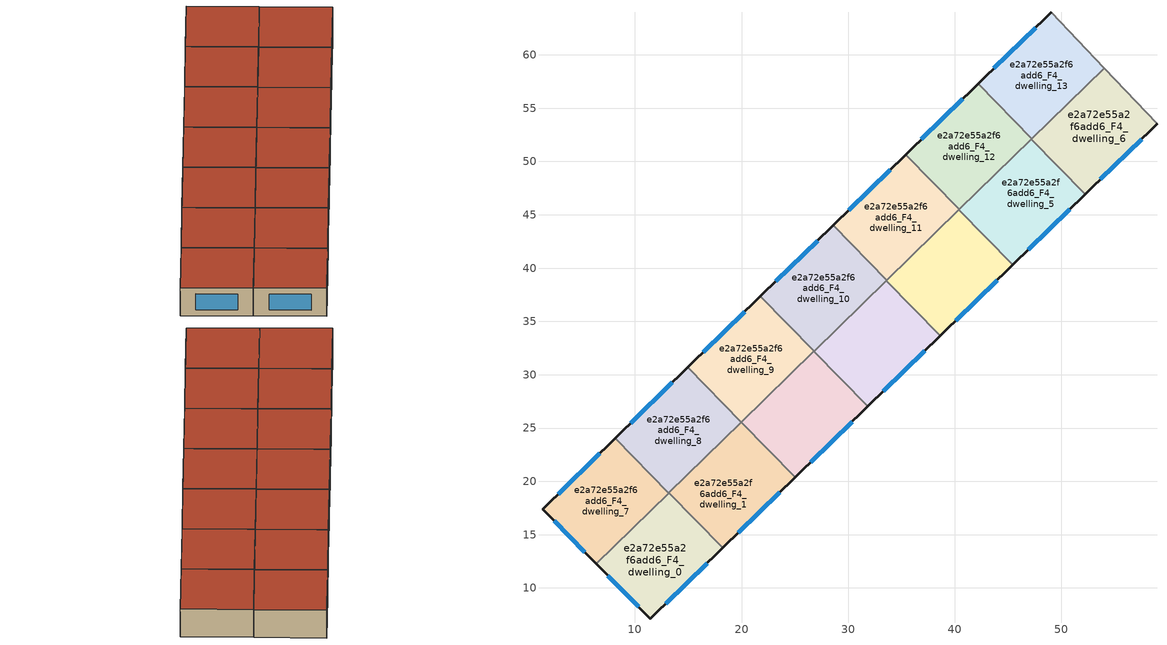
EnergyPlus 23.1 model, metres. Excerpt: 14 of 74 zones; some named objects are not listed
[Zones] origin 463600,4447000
e2a72e55a2f6add6_F4_dwelling_0
 floor to e2a72e55a2f6add6_F3_dwelling_0 (EU_floor_Construction): 12.35,18.08 17.38,12.92 11.44,7.13 6.38,12.26 z12
 floor to e2a72e55a2f6add6_F3_dwelling_1 (EU_floor_Construction): 13.2,18.91 18.23,13.75 17.38,12.92 12.35,18.08 z12
 wall outside (EU_wall_Construction): 6.38,12.26 11.44,7.13 18.23,13.75 z12:15
 wall to e2a72e55a2f6add6_F4_dwelling_1 (EU_wall_Construction): 18.23,13.75 13.2,18.91 z12:15
 wall to e2a72e55a2f6add6_F4_dwelling_7 (EU_wall_Construction): 13.18,18.9 6.38,12.26 z12:15
 wall to e2a72e55a2f6add6_F4_dwelling_8 (EU_wall_Construction): 13.19,18.91 13.18,18.9 z12:15
 window (EU_Window_Construction): 12.9,8.55 16.78,12.33 / 7.47,11.16 10.36,8.23 z12.64:14.36
 roof outside (EU_roof_Construction): 18.23,13.75 13.2,18.91 6.38,12.26 11.44,7.13 z15
e2a72e55a2f6add6_F4_dwelling_1
 floor to e2a72e55a2f6add6_F3_dwelling_1 (EU_floor_Construction): 18.29,23.89 23.33,18.73 18.23,13.75 13.2,18.91 z12
 floor to e2a72e55a2f6add6_F3_dwelling_2 (EU_floor_Construction): 19.99,25.55 25.03,20.39 23.33,18.73 18.29,23.89 z12
 wall outside (EU_wall_Construction): 18.23,13.75 25.03,20.39 z12:15
 wall to e2a72e55a2f6add6_F4_dwelling_2 (EU_wall_Construction): 25.03,20.39 19.99,25.55 z12:15
 wall to e2a72e55a2f6add6_F4_dwelling_8 (EU_wall_Construction): 19.99,25.55 13.2,18.91 z12:15
 window (EU_Window_Construction): 19.69,15.18 23.57,18.97 z12.64:14.36
 roof outside (EU_roof_Construction): 25.03,20.39 19.99,25.55 13.2,18.91 18.23,13.75 z15
e2a72e55a2f6add6_F4_dwelling_10
 floor to e2a72e55a2f6add6_F3_dwelling_11 (EU_floor_Construction): 28.58,44 33.61,38.85 26.8,32.2 21.77,37.35 z12
 wall outside (EU_wall_Construction): 28.58,44 21.77,37.35 z12:15
 wall to e2a72e55a2f6add6_F4_dwelling_9 (EU_wall_Construction): 21.77,37.35 26.8,32.2 z12:15
 wall to e2a72e55a2f6add6_F4_dwelling_11 (EU_wall_Construction): 33.61,38.85 28.58,44 z12:15
 wall to e2a72e55a2f6add6_F4_dwelling_3 (EU_wall_Construction): 26.8,32.2 33.59,38.82 z12:15
 wall to e2a72e55a2f6add6_F4_dwelling_4 (EU_wall_Construction): 33.59,38.82 33.61,38.85 z12:15
 window (EU_Window_Construction): 27.12,42.57 23.23,38.77 z12.64:14.36
 roof outside (EU_roof_Construction): 33.61,38.85 28.58,44 21.77,37.35 26.8,32.2 z15
e2a72e55a2f6add6_F4_dwelling_11
 floor to e2a72e55a2f6add6_F3_dwelling_12 (EU_floor_Construction): 35.39,50.65 40.42,45.5 33.61,38.85 28.58,44 z12
 wall outside (EU_wall_Construction): 35.39,50.65 28.58,44 z12:15
 wall to e2a72e55a2f6add6_F4_dwelling_12 (EU_wall_Construction): 40.42,45.5 35.39,50.65 z12:15
 wall to e2a72e55a2f6add6_F4_dwelling_4 (EU_wall_Construction): 33.61,38.85 40.38,45.46 z12:15
 wall to e2a72e55a2f6add6_F4_dwelling_5 (EU_wall_Construction): 40.38,45.46 40.42,45.5 z12:15
 window (EU_Window_Construction): 33.93,49.22 30.04,45.42 z12.64:14.36
 roof outside (EU_roof_Construction): 40.42,45.5 35.39,50.65 28.58,44 33.61,38.85 z15
e2a72e55a2f6add6_F4_dwelling_12
 floor to e2a72e55a2f6add6_F3_dwelling_13 (EU_floor_Construction): 42.2,57.3 47.23,52.15 40.42,45.5 35.39,50.65 z12
 wall outside (EU_wall_Construction): 42.2,57.3 35.39,50.65 z12:15
 wall to e2a72e55a2f6add6_F4_dwelling_13 (EU_wall_Construction): 47.23,52.15 42.2,57.3 z12:15
 wall to e2a72e55a2f6add6_F4_dwelling_5 (EU_wall_Construction): 40.42,45.5 47.17,52.09 z12:15
 wall to e2a72e55a2f6add6_F4_dwelling_6 (EU_wall_Construction): 47.17,52.09 47.23,52.15 z12:15
 window (EU_Window_Construction): 40.74,55.87 36.85,52.07 z12.64:14.36
 roof outside (EU_roof_Construction): 47.23,52.15 42.2,57.3 35.39,50.65 40.42,45.5 z15
e2a72e55a2f6add6_F4_dwelling_13
 floor to e2a72e55a2f6add6_F3_dwelling_14 (EU_floor_Construction): 49.05,63.99 54,58.76 47.23,52.15 42.2,57.3 z12
 wall outside (EU_wall_Construction): 49.05,63.99 42.2,57.3 z12:15
 wall adiabatic (EU_wall_Construction): 54,58.76 49.05,63.99 z12:15
 wall to e2a72e55a2f6add6_F4_dwelling_6 (EU_wall_Construction): 47.23,52.15 54,58.76 z12:15
 window (EU_Window_Construction): 47.58,62.55 43.67,58.73 z12.64:14.36
 roof outside (EU_roof_Construction): 54,58.76 49.05,63.99 42.2,57.3 47.23,52.15 z15
e2a72e55a2f6add6_F4_dwelling_2
 floor to e2a72e55a2f6add6_F3_dwelling_3 (EU_floor_Construction): 26.79,32.19 31.83,27.03 29.28,24.54 24.24,29.7 z12
 floor adiabatic (EU_floor_Construction): 24.24,29.7 29.28,24.54 25.03,20.39 19.99,25.55 z12
 wall outside (EU_wall_Construction): 25.03,20.39 31.83,27.03 z12:15
 wall to e2a72e55a2f6add6_F4_dwelling_3 (EU_wall_Construction): 31.83,27.03 26.79,32.19 z12:15
 wall to e2a72e55a2f6add6_F4_dwelling_9 (EU_wall_Construction): 26.79,32.19 19.99,25.55 z12:15
 window (EU_Window_Construction): 26.49,21.81 30.37,25.61 z12.64:14.36
 roof outside (EU_roof_Construction): 31.83,27.03 26.79,32.19 19.99,25.55 25.03,20.39 z15
e2a72e55a2f6add6_F4_dwelling_3
 floor to e2a72e55a2f6add6_F3_dwelling_3 (EU_floor_Construction): 30.19,35.5 35.23,30.34 31.83,27.03 26.79,32.19 z12
 floor to e2a72e55a2f6add6_F3_dwelling_4 (EU_floor_Construction): 33.59,38.82 38.62,33.66 35.23,30.34 30.19,35.5 z12
 wall outside (EU_wall_Construction): 31.83,27.03 38.62,33.66 z12:15
 wall to e2a72e55a2f6add6_F4_dwelling_4 (EU_wall_Construction): 38.62,33.66 33.59,38.82 z12:15
 wall to e2a72e55a2f6add6_F4_dwelling_9 (EU_wall_Construction): 26.8,32.2 26.79,32.19 z12:15
 window (EU_Window_Construction): 33.28,28.45 37.17,32.24 z12.64:14.36
 roof outside (EU_roof_Construction): 38.62,33.66 33.59,38.82 26.79,32.19 31.83,27.03 z15
e2a72e55a2f6add6_F4_dwelling_4
 floor to e2a72e55a2f6add6_F3_dwelling_5 (EU_floor_Construction): 40.38,45.46 45.42,40.29 41.17,36.15 36.13,41.31 z12
 floor to e2a72e55a2f6add6_F3_dwelling_4 (EU_floor_Construction): 36.13,41.31 41.17,36.15 38.62,33.66 33.59,38.82 z12
 wall outside (EU_wall_Construction): 38.62,33.66 45.42,40.29 z12:15
 wall to e2a72e55a2f6add6_F4_dwelling_5 (EU_wall_Construction): 45.42,40.29 40.38,45.46 z12:15
 window (EU_Window_Construction): 40.08,35.08 43.96,38.87 z12.64:14.36
 roof outside (EU_roof_Construction): 45.42,40.29 40.38,45.46 33.59,38.82 38.62,33.66 z15
e2a72e55a2f6add6_F4_dwelling_5
 floor to e2a72e55a2f6add6_F3_dwelling_5 (EU_floor_Construction): 42.08,47.11 47.12,41.95 45.42,40.29 40.38,45.46 z12
 floor to e2a72e55a2f6add6_F3_dwelling_6 (EU_floor_Construction): 47.17,52.09 52.21,46.93 47.12,41.95 42.08,47.11 z12
 wall outside (EU_wall_Construction): 45.42,40.29 52.21,46.93 z12:15
 wall to e2a72e55a2f6add6_F4_dwelling_6 (EU_wall_Construction): 52.21,46.93 47.17,52.09 z12:15
 window (EU_Window_Construction): 46.87,41.72 50.76,45.51 z12.64:14.36
 roof outside (EU_roof_Construction): 52.21,46.93 47.17,52.09 40.38,45.46 45.42,40.29 z15
e2a72e55a2f6add6_F4_dwelling_6
 floor to e2a72e55a2f6add6_F3_dwelling_6 (EU_floor_Construction): 48.02,52.92 53.06,47.75 52.21,46.93 47.17,52.09 z12
 floor to e2a72e55a2f6add6_F3_dwelling_7 (EU_floor_Construction): 54,58.76 58.96,53.52 53.06,47.75 48.02,52.92 z12
 wall outside (EU_wall_Construction): 52.21,46.93 58.96,53.52 z12:15
 wall adiabatic (EU_wall_Construction): 58.96,53.52 54,58.76 z12:15
 window (EU_Window_Construction): 53.66,48.34 57.52,52.1 z12.64:14.36
 roof outside (EU_roof_Construction): 58.96,53.52 54,58.76 47.17,52.09 52.21,46.93 z15
e2a72e55a2f6add6_F4_dwelling_7
 floor to e2a72e55a2f6add6_F3_dwelling_8 (EU_floor_Construction): 8.15,24.05 13.18,18.9 6.38,12.26 1.33,17.39 z12
 wall outside (EU_wall_Construction): 8.15,24.05 1.33,17.39 6.38,12.26 z12:15
 wall to e2a72e55a2f6add6_F4_dwelling_8 (EU_wall_Construction): 13.18,18.9 8.15,24.05 z12:15
 window (EU_Window_Construction): 2.41,16.29 5.3,13.36 / 6.69,22.62 2.79,18.81 z12.64:14.36
 roof outside (EU_roof_Construction): 13.18,18.9 8.15,24.05 1.33,17.39 6.38,12.26 z15
e2a72e55a2f6add6_F4_dwelling_8
 floor to e2a72e55a2f6add6_F3_dwelling_9 (EU_floor_Construction): 14.96,30.7 19.99,25.55 13.18,18.9 8.15,24.05 z12
 wall outside (EU_wall_Construction): 14.96,30.7 8.15,24.05 z12:15
 wall to e2a72e55a2f6add6_F4_dwelling_9 (EU_wall_Construction): 19.99,25.55 14.96,30.7 z12:15
 window (EU_Window_Construction): 13.5,29.27 9.61,25.47 z12.64:14.36
 roof outside (EU_roof_Construction): 19.99,25.55 14.96,30.7 8.15,24.05 13.18,18.9 z15
e2a72e55a2f6add6_F4_dwelling_9
 floor to e2a72e55a2f6add6_F3_dwelling_10 (EU_floor_Construction): 21.77,37.35 26.8,32.2 19.99,25.55 14.96,30.7 z12
 wall outside (EU_wall_Construction): 21.77,37.35 14.96,30.7 z12:15
 window (EU_Window_Construction): 20.31,35.92 16.42,32.12 z12.64:14.36
 roof outside (EU_roof_Construction): 26.8,32.2 21.77,37.35 14.96,30.7 19.99,25.55 z15
[Building]
EU S2 Campaign: North Axis=0; Terrain=City; Solar Distribution=FullExterior
[Site:Location]
Yerevan-Zvartnots.Intl.AP: Latitude=40.15; Longitude=44.383; Time Zone=4; Elevation=854
[SizingPeriod:WeatherFileDays]
AnnualSizingPeriod: Begin Month=1; Begin Day of Month=1; End Month=12; End Day of Month=31; Day of Week for Start Day=Monday; Use Weather File Daylight Saving Period=No; Use Weather File Rain and Snow Indicators=No
[MATERIAL]
EU_InternalMass_Material: Roughness=MediumRough; Thickness=0.1; Conductivity=1; Density=1800; Specific Heat=900; Thermal Absorptance=0.9; Solar Absorptance=0.7; Visible Absorptance=0.7
[MATERIAL:NOMASS] Roughness=MediumRough; Thermal Absorptance=0.9; Solar Absorptance=0.7; Visible Absorptance=0.7
Name | Thermal Resistance
EU_wall_NoMass | 1.05043
EU_roof_NoMass | 1.45357
EU_floor_NoMass | 0.478065
[WINDOWMATERIAL:SIMPLEGLAZINGSYSTEM]
EU_Window_SimpleGlazing: UFactor=2.5566; Solar Heat Gain Coefficient=0.75; Visible Transmittance=0.75
[CONSTRUCTION]
EU_wall_Construction: EU_wall_NoMass
EU_roof_Construction: EU_roof_NoMass
EU_floor_Construction: EU_floor_NoMass
EU_Window_Construction: EU_Window_SimpleGlazing
EU_InternalMass_Construction: EU_InternalMass_Material
[ZONE] Type=1; Multiplier=1; Ceiling Height=autocalculate; Floor Area=autocalculate; Part of Total Floor Area=Yes
Name | Volume
e2a72e55a2f6add6_F4_dwelling_0 | 205.494
e2a72e55a2f6add6_F4_dwelling_1 | 205.512
e2a72e55a2f6add6_F4_dwelling_10 | 205.49
e2a72e55a2f6add6_F4_dwelling_11; e2a72e55a2f6add6_F4_dwelling_12 | 205.505
e2a72e55a2f6add6_F4_dwelling_13; e2a72e55a2f6add6_F4_dwelling_9 | 205.503
e2a72e55a2f6add6_F4_dwelling_2 | 205.527
e2a72e55a2f6add6_F4_dwelling_3 | 205.509
e2a72e55a2f6add6_F4_dwelling_4 | 205.502
e2a72e55a2f6add6_F4_dwelling_5 | 205.497
e2a72e55a2f6add6_F4_dwelling_6 | 205.495
e2a72e55a2f6add6_F4_dwelling_7 | 205.5
e2a72e55a2f6add6_F4_dwelling_8 | 205.487
[INTERNALMASS] Construction=EU_InternalMass_Construction
Name | Zone or ZoneList | Surface Area
e2a72e55a2f6add6_F4_dwelling_0_EU_InternalMass | e2a72e55a2f6add6_F4_dwelling_0 | 68.4982
e2a72e55a2f6add6_F4_dwelling_1_EU_InternalMass | e2a72e55a2f6add6_F4_dwelling_1 | 68.504
e2a72e55a2f6add6_F4_dwelling_2_EU_InternalMass | e2a72e55a2f6add6_F4_dwelling_2 | 68.5088
e2a72e55a2f6add6_F4_dwelling_3_EU_InternalMass | e2a72e55a2f6add6_F4_dwelling_3 | 68.5027
e2a72e55a2f6add6_F4_dwelling_4_EU_InternalMass | e2a72e55a2f6add6_F4_dwelling_4 | 68.5008
e2a72e55a2f6add6_F4_dwelling_5_EU_InternalMass | e2a72e55a2f6add6_F4_dwelling_5 | 68.499
e2a72e55a2f6add6_F4_dwelling_6_EU_InternalMass | e2a72e55a2f6add6_F4_dwelling_6 | 68.4983
e2a72e55a2f6add6_F4_dwelling_7_EU_InternalMass | e2a72e55a2f6add6_F4_dwelling_7 | 68.4999
e2a72e55a2f6add6_F4_dwelling_8_EU_InternalMass | e2a72e55a2f6add6_F4_dwelling_8 | 68.4957
e2a72e55a2f6add6_F4_dwelling_9_EU_InternalMass | e2a72e55a2f6add6_F4_dwelling_9 | 68.5009
e2a72e55a2f6add6_F4_dwelling_10_EU_InternalMass | e2a72e55a2f6add6_F4_dwelling_10 | 68.4966
e2a72e55a2f6add6_F4_dwelling_11_EU_InternalMass | e2a72e55a2f6add6_F4_dwelling_11 | 68.5016
e2a72e55a2f6add6_F4_dwelling_12_EU_InternalMass | e2a72e55a2f6add6_F4_dwelling_12 | 68.5016
e2a72e55a2f6add6_F4_dwelling_13_EU_InternalMass | e2a72e55a2f6add6_F4_dwelling_13 | 68.5012
[OTHEREQUIPMENT] Fuel Type=Electricity; Design Level Calculation Method=Watts/Area; Power per Zone Floor Area=1; Fraction Latent=0; Fraction Radiant=0; Fraction Lost=0; Carbon Dioxide Generation Rate=0; EndUse Subcategory=EU_Step8_InternalGains
Name | Zone or ZoneList or Space or SpaceList | Schedule
EU_Step8_InternalGain_e2a72e55a2f6add6_F4_dwelling_0_f000 | e2a72e55a2f6add6_F4_dwelling_0 | EU_Step8_GainSchedule_e2a72e55a2f6add6_F4_dwelling_0_f000
EU_Step8_InternalGain_e2a72e55a2f6add6_F4_dwelling_1_f000 | e2a72e55a2f6add6_F4_dwelling_1 | EU_Step8_GainSchedule_e2a72e55a2f6add6_F4_dwelling_1_f000
EU_Step8_InternalGain_e2a72e55a2f6add6_F4_dwelling_2_f000 | e2a72e55a2f6add6_F4_dwelling_2 | EU_Step8_GainSchedule_e2a72e55a2f6add6_F4_dwelling_2_f000
EU_Step8_InternalGain_e2a72e55a2f6add6_F4_dwelling_3_f000 | e2a72e55a2f6add6_F4_dwelling_3 | EU_Step8_GainSchedule_e2a72e55a2f6add6_F4_dwelling_3_f000
EU_Step8_InternalGain_e2a72e55a2f6add6_F4_dwelling_4_f000 | e2a72e55a2f6add6_F4_dwelling_4 | EU_Step8_GainSchedule_e2a72e55a2f6add6_F4_dwelling_4_f000
EU_Step8_InternalGain_e2a72e55a2f6add6_F4_dwelling_5_f000 | e2a72e55a2f6add6_F4_dwelling_5 | EU_Step8_GainSchedule_e2a72e55a2f6add6_F4_dwelling_5_f000
EU_Step8_InternalGain_e2a72e55a2f6add6_F4_dwelling_6_f000 | e2a72e55a2f6add6_F4_dwelling_6 | EU_Step8_GainSchedule_e2a72e55a2f6add6_F4_dwelling_6_f000
EU_Step8_InternalGain_e2a72e55a2f6add6_F4_dwelling_7_f000 | e2a72e55a2f6add6_F4_dwelling_7 | EU_Step8_GainSchedule_e2a72e55a2f6add6_F4_dwelling_7_f000
EU_Step8_InternalGain_e2a72e55a2f6add6_F4_dwelling_8_f000 | e2a72e55a2f6add6_F4_dwelling_8 | EU_Step8_GainSchedule_e2a72e55a2f6add6_F4_dwelling_8_f000
EU_Step8_InternalGain_e2a72e55a2f6add6_F4_dwelling_9_f000 | e2a72e55a2f6add6_F4_dwelling_9 | EU_Step8_GainSchedule_e2a72e55a2f6add6_F4_dwelling_9_f000
EU_Step8_InternalGain_e2a72e55a2f6add6_F4_dwelling_10_f000 | e2a72e55a2f6add6_F4_dwelling_10 | EU_Step8_GainSchedule_e2a72e55a2f6add6_F4_dwelling_10_f000
EU_Step8_InternalGain_e2a72e55a2f6add6_F4_dwelling_11_f000 | e2a72e55a2f6add6_F4_dwelling_11 | EU_Step8_GainSchedule_e2a72e55a2f6add6_F4_dwelling_11_f000
EU_Step8_InternalGain_e2a72e55a2f6add6_F4_dwelling_12_f000 | e2a72e55a2f6add6_F4_dwelling_12 | EU_Step8_GainSchedule_e2a72e55a2f6add6_F4_dwelling_12_f000
EU_Step8_InternalGain_e2a72e55a2f6add6_F4_dwelling_13_f000 | e2a72e55a2f6add6_F4_dwelling_13 | EU_Step8_GainSchedule_e2a72e55a2f6add6_F4_dwelling_13_f000
[ZONEVENTILATION:DESIGNFLOWRATE] Schedule=EU_AlwaysOn; Design Flow Rate Calculation Method=AirChanges/Hour; Air Changes per Hour=0.557805; Ventilation Type=Natural; Fan Pressure Rise=0; Fan Total Efficiency=1; Constant Term Coefficient=1; Temperature Term Coefficient=0; Velocity Term Coefficient=0; Velocity Squared Term Coefficient=0; Minimum Indoor Temperature=-100; Maximum Indoor Temperature=100; Delta Temperature=-100; Minimum Outdoor Temperature=-100; Maximum Outdoor Temperature=100; Maximum Wind Speed=40
Name | Zone or ZoneList or Space or SpaceList
EU_ConstantAir_e2a72e55a2f6add6_F4_dwelling_0 | e2a72e55a2f6add6_F4_dwelling_0
EU_ConstantAir_e2a72e55a2f6add6_F4_dwelling_1 | e2a72e55a2f6add6_F4_dwelling_1
EU_ConstantAir_e2a72e55a2f6add6_F4_dwelling_2 | e2a72e55a2f6add6_F4_dwelling_2
EU_ConstantAir_e2a72e55a2f6add6_F4_dwelling_3 | e2a72e55a2f6add6_F4_dwelling_3
EU_ConstantAir_e2a72e55a2f6add6_F4_dwelling_4 | e2a72e55a2f6add6_F4_dwelling_4
EU_ConstantAir_e2a72e55a2f6add6_F4_dwelling_5 | e2a72e55a2f6add6_F4_dwelling_5
EU_ConstantAir_e2a72e55a2f6add6_F4_dwelling_6 | e2a72e55a2f6add6_F4_dwelling_6
EU_ConstantAir_e2a72e55a2f6add6_F4_dwelling_7 | e2a72e55a2f6add6_F4_dwelling_7
EU_ConstantAir_e2a72e55a2f6add6_F4_dwelling_8 | e2a72e55a2f6add6_F4_dwelling_8
EU_ConstantAir_e2a72e55a2f6add6_F4_dwelling_9 | e2a72e55a2f6add6_F4_dwelling_9
EU_ConstantAir_e2a72e55a2f6add6_F4_dwelling_10 | e2a72e55a2f6add6_F4_dwelling_10
EU_ConstantAir_e2a72e55a2f6add6_F4_dwelling_11 | e2a72e55a2f6add6_F4_dwelling_11
EU_ConstantAir_e2a72e55a2f6add6_F4_dwelling_12 | e2a72e55a2f6add6_F4_dwelling_12
EU_ConstantAir_e2a72e55a2f6add6_F4_dwelling_13 | e2a72e55a2f6add6_F4_dwelling_13
[HVACTEMPLATE:ZONE:IDEALLOADSAIRSYSTEM] System Availability Schedule=EU_AlwaysOn; Maximum Heating Supply Air Temperature=50; Minimum Cooling Supply Air Temperature=13; Maximum Heating Supply Air Humidity Ratio=0.0156; Minimum Cooling Supply Air Humidity Ratio=0.0077; Heating Limit=NoLimit; Cooling Limit=NoLimit; Heating Availability Schedule=EU_AlwaysOn; Cooling Availability Schedule=EU_CoolingOff; Dehumidification Control Type=ConstantSensibleHeatRatio; Cooling Sensible Heat Ratio=0.7; Dehumidification Setpoint=60; Humidification Control Type=None; Humidification Setpoint=30; Outdoor Air Method=None; Outdoor Air Flow Rate per Person=0.00944; Outdoor Air Flow Rate per Zone Floor Area=0; Outdoor Air Flow Rate per Zone=0; Demand Controlled Ventilation Type=None; Outdoor Air Economizer Type=NoEconomizer; Heat Recovery Type=None; Sensible Heat Recovery Effectiveness=0.7; Latent Heat Recovery Effectiveness=0.65
Name | Template Thermostat
e2a72e55a2f6add6_F4_dwelling_0 | EU_HeatOnly_e2a72e55a2f6add6_F4_dwelling_0
e2a72e55a2f6add6_F4_dwelling_1 | EU_HeatOnly_e2a72e55a2f6add6_F4_dwelling_1
e2a72e55a2f6add6_F4_dwelling_2 | EU_HeatOnly_e2a72e55a2f6add6_F4_dwelling_2
e2a72e55a2f6add6_F4_dwelling_3 | EU_HeatOnly_e2a72e55a2f6add6_F4_dwelling_3
e2a72e55a2f6add6_F4_dwelling_4 | EU_HeatOnly_e2a72e55a2f6add6_F4_dwelling_4
e2a72e55a2f6add6_F4_dwelling_5 | EU_HeatOnly_e2a72e55a2f6add6_F4_dwelling_5
e2a72e55a2f6add6_F4_dwelling_6 | EU_HeatOnly_e2a72e55a2f6add6_F4_dwelling_6
e2a72e55a2f6add6_F4_dwelling_7 | EU_HeatOnly_e2a72e55a2f6add6_F4_dwelling_7
e2a72e55a2f6add6_F4_dwelling_8 | EU_HeatOnly_e2a72e55a2f6add6_F4_dwelling_8
e2a72e55a2f6add6_F4_dwelling_9 | EU_HeatOnly_e2a72e55a2f6add6_F4_dwelling_9
e2a72e55a2f6add6_F4_dwelling_10 | EU_HeatOnly_e2a72e55a2f6add6_F4_dwelling_10
e2a72e55a2f6add6_F4_dwelling_11 | EU_HeatOnly_e2a72e55a2f6add6_F4_dwelling_11
e2a72e55a2f6add6_F4_dwelling_12 | EU_HeatOnly_e2a72e55a2f6add6_F4_dwelling_12
e2a72e55a2f6add6_F4_dwelling_13 | EU_HeatOnly_e2a72e55a2f6add6_F4_dwelling_13
[SIZING:ZONE] Zone Cooling Design Supply Air Temperature Input Method=SupplyAirTemperature; Zone Cooling Design Supply Air Temperature=13; Zone Heating Design Supply Air Temperature Input Method=SupplyAirTemperature; Zone Heating Design Supply Air Temperature=50; Zone Cooling Design Supply Air Humidity Ratio=0.008; Zone Heating Design Supply Air Humidity Ratio=0.008; Cooling Design Air Flow Method=DesignDay; Cooling Design Air Flow Rate=0; Cooling Minimum Air Flow per Zone Floor Area=0.000762; Cooling Minimum Air Flow=0; Cooling Minimum Air Flow Fraction=0.2; Heating Design Air Flow Method=DesignDay; Heating Design Air Flow Rate=0; Heating Maximum Air Flow per Zone Floor Area=0.002032; Heating Maximum Air Flow=0.141576; Heating Maximum Air Flow Fraction=0.3; Account for Dedicated Outdoor Air System=No; Dedicated Outdoor Air System Control Strategy=NeutralSupplyAir; Dedicated Outdoor Air Low Setpoint Temperature for Design=autosize; Dedicated Outdoor Air High Setpoint Temperature for Design=autosize; Zone Load Sizing Method=Sensible Load Only No Latent Load; Zone Latent Cooling Design Supply Air Humidity Ratio Input Method=HumidityRatioDifference; Zone Cooling Design Supply Air Humidity Ratio Difference=0.005; Zone Latent Heating Design Supply Air Humidity Ratio Input Method=HumidityRatioDifference; Zone Humidification Design Supply Air Humidity Ratio Difference=0.005
e2a72e55a2f6add6_F4_dwelling_0; e2a72e55a2f6add6_F4_dwelling_1; e2a72e55a2f6add6_F4_dwelling_2; e2a72e55a2f6add6_F4_dwelling_3; e2a72e55a2f6add6_F4_dwelling_4; e2a72e55a2f6add6_F4_dwelling_5; e2a72e55a2f6add6_F4_dwelling_6; e2a72e55a2f6add6_F4_dwelling_7; e2a72e55a2f6add6_F4_dwelling_8; e2a72e55a2f6add6_F4_dwelling_9; e2a72e55a2f6add6_F4_dwelling_10; e2a72e55a2f6add6_F4_dwelling_11; e2a72e55a2f6add6_F4_dwelling_12; e2a72e55a2f6add6_F4_dwelling_13
[SCHEDULE:CONSTANT]
Name | Hourly Value
EU_AlwaysOn | 1
EU_CoolingOff | 0
[SCHEDULE:FILE] Column Number=1; Rows to Skip at Top=0; Number of Hours of Data=8760; Column Separator=Comma; Interpolate to Timestep=No; Minutes per Item=60; Adjust Schedule for Daylight Savings=Yes
Name | File
EU_Step8_GainSchedule_e2a72e55a2f6add6_F4_dwelling_0_f000 | ../../schedules/e2a72e55a2f6add6/e2a72e55a2f6add6_F4_dwelling_0_f000_gain.csv
EU_Step8_GainSchedule_e2a72e55a2f6add6_F4_dwelling_1_f000 | ../../schedules/e2a72e55a2f6add6/e2a72e55a2f6add6_F4_dwelling_1_f000_gain.csv
EU_Step8_GainSchedule_e2a72e55a2f6add6_F4_dwelling_2_f000 | ../../schedules/e2a72e55a2f6add6/e2a72e55a2f6add6_F4_dwelling_2_f000_gain.csv
EU_Step8_GainSchedule_e2a72e55a2f6add6_F4_dwelling_3_f000 | ../../schedules/e2a72e55a2f6add6/e2a72e55a2f6add6_F4_dwelling_3_f000_gain.csv
EU_Step8_GainSchedule_e2a72e55a2f6add6_F4_dwelling_4_f000 | ../../schedules/e2a72e55a2f6add6/e2a72e55a2f6add6_F4_dwelling_4_f000_gain.csv
EU_Step8_GainSchedule_e2a72e55a2f6add6_F4_dwelling_5_f000 | ../../schedules/e2a72e55a2f6add6/e2a72e55a2f6add6_F4_dwelling_5_f000_gain.csv
EU_Step8_GainSchedule_e2a72e55a2f6add6_F4_dwelling_6_f000 | ../../schedules/e2a72e55a2f6add6/e2a72e55a2f6add6_F4_dwelling_6_f000_gain.csv
EU_Step8_GainSchedule_e2a72e55a2f6add6_F4_dwelling_7_f000 | ../../schedules/e2a72e55a2f6add6/e2a72e55a2f6add6_F4_dwelling_7_f000_gain.csv
EU_Step8_GainSchedule_e2a72e55a2f6add6_F4_dwelling_8_f000 | ../../schedules/e2a72e55a2f6add6/e2a72e55a2f6add6_F4_dwelling_8_f000_gain.csv
EU_Step8_GainSchedule_e2a72e55a2f6add6_F4_dwelling_9_f000 | ../../schedules/e2a72e55a2f6add6/e2a72e55a2f6add6_F4_dwelling_9_f000_gain.csv
EU_Step8_GainSchedule_e2a72e55a2f6add6_F4_dwelling_10_f000 | ../../schedules/e2a72e55a2f6add6/e2a72e55a2f6add6_F4_dwelling_10_f000_gain.csv
EU_Step8_GainSchedule_e2a72e55a2f6add6_F4_dwelling_11_f000 | ../../schedules/e2a72e55a2f6add6/e2a72e55a2f6add6_F4_dwelling_11_f000_gain.csv
EU_Step8_GainSchedule_e2a72e55a2f6add6_F4_dwelling_12_f000 | ../../schedules/e2a72e55a2f6add6/e2a72e55a2f6add6_F4_dwelling_12_f000_gain.csv
EU_Step8_GainSchedule_e2a72e55a2f6add6_F4_dwelling_13_f000 | ../../schedules/e2a72e55a2f6add6/e2a72e55a2f6add6_F4_dwelling_13_f000_gain.csv
